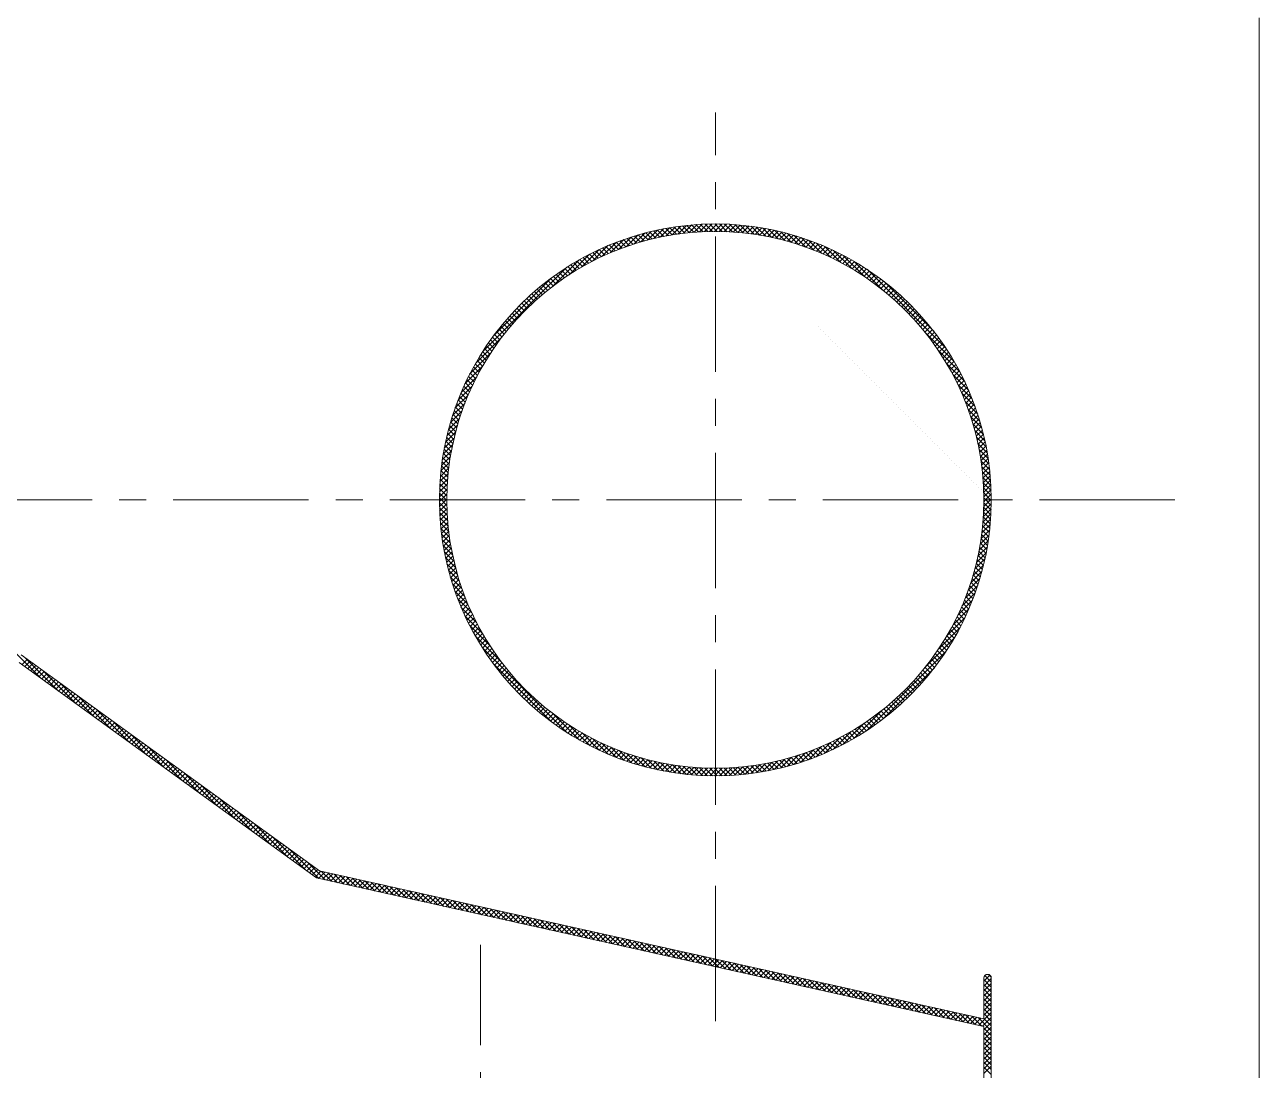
# Model space of a CAD drawing. Header units: millimetres. Extents: x -394 to 6212, y -2458 to 809.
# Drawn here: x 4793.93 to 4816.74, y -1842.93 to -1823.61 of the extents above; entities that cross this region are included whole.
import ezdxf

# ---------------------------------------------------------------- set-up
doc = ezdxf.new("R2010")
doc.units = ezdxf.units.MM
doc.linetypes.add('CENTERX2', pattern=[4, 2.5, -0.5, 0.5, -0.5])
for name, color, linetype, lineweight, true_color in [('1', 1, 'Continuous', 18, 0xff0000), ('2', 2, 'Continuous', 18, 0xffff00), ('3', 3, 'CENTERX2', 18, 0x00ff00)]:
    doc.layers.add(name, color=color, linetype=linetype, lineweight=lineweight, true_color=true_color)
pattern_1 = [(45, (4914.2365, -2369.49674), (-0.0449012806, 0.0449012806), []), (135, (4914.2365, -2369.49674), (-0.0449012806, -0.0449012806), [])]

msp = doc.modelspace()

# ---------------------------------------------------------------- hatches: boundary and pattern name
at = {"layer": '2'}
h = msp.add_hatch(dxfattribs=at)
h.set_pattern_fill('ANSI37', color=256, scale=0.02, style=0)
h.set_pattern_definition(pattern_1)
edge = h.paths.add_edge_path(flags=0)
edge.add_line((4806.68785, -1827.29144), (4806.68785, -1827.42982))
edge.add_arc((4806.68785, -1832.38923), 4.9594, 90, 180)
edge.add_line((4801.72845, -1832.38923), (4801.59006, -1832.38923))
edge.add_arc((4806.68785, -1832.38923), 5.09779, 90, 180, ccw=False)
edge = h.paths.add_edge_path(flags=0)
edge.add_arc((4806.68785, -1832.38923), 5.09779, 0, 90, ccw=False)
edge.add_line((4811.78565, -1832.38923), (4811.64726, -1832.38923))
edge.add_arc((4806.68785, -1832.38923), 4.9594, 360, 450)
edge.add_line((4806.68785, -1827.42982), (4806.68785, -1827.29144))
edge = h.paths.add_edge_path(flags=0)
edge.add_arc((4806.68785, -1832.38923), 5.09779, 90, 180, ccw=False)
edge.add_line((4806.68785, -1827.29144), (4806.68785, -1827.42982))
edge.add_arc((4806.68785, -1832.38923), 4.9594, 90, 180)
edge.add_arc((4806.68785, -1832.38923), 4.9594, 180, 270)
edge.add_line((4806.68785, -1837.34863), (4806.68785, -1837.48702))
edge.add_arc((4806.68785, -1832.38923), 5.09779, 180, 270, ccw=False)
edge = h.paths.add_edge_path(flags=0)
edge.add_arc((4806.68785, -1832.38923), 4.9594, 270, 360)
edge.add_arc((4806.68785, -1832.38923), 4.9594, 360, 450)
edge.add_line((4806.68785, -1827.42982), (4806.68785, -1827.29144))
edge.add_arc((4806.68785, -1832.38923), 5.09779, 0, 90, ccw=False)
edge.add_arc((4806.68785, -1832.38923), 5.09779, 270, 360, ccw=False)
edge.add_line((4806.68785, -1837.48702), (4806.68785, -1837.34863))
h = msp.add_hatch(dxfattribs=at)
h.set_pattern_fill('ANSI37', color=256, scale=0.02, style=0)
h.set_pattern_definition(pattern_1)
edge = h.paths.add_edge_path(flags=0)
edge.add_line((4806.68785, -1827.42982), (4806.68785, -1827.29144))
edge.add_arc((4806.68785, -1832.38923), 5.09779, 0, 90, ccw=False)
edge.add_line((4811.78565, -1832.38923), (4811.64726, -1832.38923))
edge.add_arc((4806.68785, -1832.38923), 4.9594, 360, 450)
edge = h.paths.add_edge_path(flags=0)
edge.add_line((4806.68785, -1827.29144), (4806.68785, -1827.42982))
edge.add_arc((4806.68785, -1832.38923), 4.9594, 90, 180)
edge.add_line((4801.72845, -1832.38923), (4801.59006, -1832.38923))
edge.add_arc((4806.68785, -1832.38923), 5.09779, 90, 180, ccw=False)

# ---------------------------------------------------------------- linework, layer by layer
at = {"layer": '1'}
for p, q in [((4816.73652, -1823.48362), (4816.73652, -1888.73439)), ((4806.68785, -1827.39624), (4806.68785, -1827.39624)), ((4793.86221, -1835.24908), (4799.37681, -1839.24525)), ((4793.82893, -1835.39587), (4799.31879, -1839.37411)), ((4799.31879, -1839.37411), (4811.64726, -1842.11893)), ((4799.37681, -1839.24525), (4811.64726, -1841.97715)), ((4811.64726, -1841.22445), (4811.64726, -1841.97715)), ((4811.78565, -1841.22445), (4811.78565, -1871.02181)), ((4811.64726, -1842.11893), (4811.64726, -1870.09908))]:
    msp.add_line(p, q, dxfattribs=at)
for radius in [5.09779, 4.9594]:
    msp.add_circle((4806.68785, -1832.38923), radius, dxfattribs=at)
msp.add_arc((4811.71645, -1841.22445), 0.06919, 0, 180, dxfattribs=at)
at = {"layer": '2'}
for p, q in [((4794.22797, -1835.68503), (4793.62755, -1835.08462)), ((4794.55411, -1835.92137), (4793.93342, -1835.30068)), ((4793.87945, -1835.43248), (4793.97854, -1835.33338)), ((4793.93152, -1835.47021), (4794.03061, -1835.37111)), ((4793.98359, -1835.50794), (4794.08268, -1835.40884)), ((4794.03566, -1835.54567), (4794.13475, -1835.44658)), ((4794.08773, -1835.58341), (4794.18682, -1835.48431)), ((4794.1398, -1835.62114), (4794.23889, -1835.52204)), ((4794.88025, -1836.15771), (4794.25956, -1835.53702)), ((4794.19187, -1835.65887), (4794.29096, -1835.55978)), ((4794.24394, -1835.6966), (4794.34303, -1835.59751)), ((4794.29601, -1835.73434), (4794.3951, -1835.63524)), ((4794.34808, -1835.77207), (4794.44717, -1835.67297)), ((4794.40015, -1835.8098), (4794.49924, -1835.71071)), ((4794.45222, -1835.84753), (4794.55131, -1835.74844)), ((4795.20639, -1836.39405), (4794.58571, -1835.77336)), ((4794.50429, -1835.88527), (4794.60338, -1835.78617)), ((4794.55636, -1835.923), (4794.65545, -1835.8239)), ((4794.60843, -1835.96073), (4794.70752, -1835.86164)), ((4794.6605, -1835.99846), (4794.75959, -1835.89937)), ((4794.71257, -1836.0362), (4794.81166, -1835.9371)), ((4794.76464, -1836.07393), (4794.86373, -1835.97483)), ((4794.81671, -1836.11166), (4794.9158, -1836.01257)), ((4794.86878, -1836.14939), (4794.96787, -1836.0503)), ((4795.53254, -1836.63039), (4794.91185, -1836.0097)), ((4794.92085, -1836.18713), (4795.01994, -1836.08803)), ((4794.97292, -1836.22486), (4795.07201, -1836.12576)), ((4795.02499, -1836.26259), (4795.12408, -1836.1635)), ((4795.07706, -1836.30033), (4795.17615, -1836.20123)), ((4795.12912, -1836.33806), (4795.22822, -1836.23896)), ((4795.18119, -1836.37579), (4795.28029, -1836.2767)), ((4795.23326, -1836.41352), (4795.33236, -1836.31443)), ((4795.85868, -1836.86673), (4795.23799, -1836.24604)), ((4795.28533, -1836.45126), (4795.38443, -1836.35216)), ((4795.3374, -1836.48899), (4795.4365, -1836.38989)), ((4795.38947, -1836.52672), (4795.48857, -1836.42763)), ((4795.44154, -1836.56445), (4795.54064, -1836.46536)), ((4795.49361, -1836.60219), (4795.59271, -1836.50309)), ((4795.54568, -1836.63992), (4795.64478, -1836.54082)), ((4796.18482, -1837.10307), (4795.56413, -1836.48238)), ((4795.59775, -1836.67765), (4795.69685, -1836.57856)), ((4795.64982, -1836.71538), (4795.74892, -1836.61629)), ((4795.70189, -1836.75312), (4795.80099, -1836.65402)), ((4795.75396, -1836.79085), (4795.85306, -1836.69175)), ((4795.80603, -1836.82858), (4795.90513, -1836.72949)), ((4795.8581, -1836.86631), (4795.9572, -1836.76722)), ((4796.51096, -1837.33941), (4795.89028, -1836.71872)), ((4795.91017, -1836.90405), (4796.00927, -1836.80495)), ((4795.96224, -1836.94178), (4796.06134, -1836.84268)), ((4796.01431, -1836.97951), (4796.11341, -1836.88042)), ((4796.06638, -1837.01724), (4796.16548, -1836.91815)), ((4796.11845, -1837.05498), (4796.21755, -1836.95588)), ((4796.17052, -1837.09271), (4796.26962, -1836.99361)), ((4796.83711, -1837.57575), (4796.21642, -1836.95506)), ((4796.22259, -1837.13044), (4796.32169, -1837.03135)), ((4796.27466, -1837.16818), (4796.37376, -1837.06908)), ((4796.32673, -1837.20591), (4796.42583, -1837.10681)), ((4796.3788, -1837.24364), (4796.4779, -1837.14455)), ((4796.43087, -1837.28137), (4796.52997, -1837.18228)), ((4796.48294, -1837.31911), (4796.58204, -1837.22001)), ((4796.53501, -1837.35684), (4796.63411, -1837.25774)), ((4797.16325, -1837.81209), (4796.54256, -1837.1914)), ((4796.58708, -1837.39457), (4796.68618, -1837.29548)), ((4796.63915, -1837.4323), (4796.73825, -1837.33321)), ((4796.69122, -1837.47004), (4796.79032, -1837.37094)), ((4796.74329, -1837.50777), (4796.84239, -1837.40867)), ((4796.79536, -1837.5455), (4796.89446, -1837.44641)), ((4796.84743, -1837.58323), (4796.94653, -1837.48414)), ((4797.48939, -1838.04843), (4796.8687, -1837.42774)), ((4796.8995, -1837.62097), (4796.9986, -1837.52187)), ((4796.95157, -1837.6587), (4797.05067, -1837.5596)), ((4797.00364, -1837.69643), (4797.10274, -1837.59734)), ((4797.05571, -1837.73416), (4797.15481, -1837.63507)), ((4797.10778, -1837.7719), (4797.20688, -1837.6728)), ((4797.15985, -1837.80963), (4797.25895, -1837.71053)), ((4797.81553, -1838.28477), (4797.19485, -1837.66408)), ((4797.21192, -1837.84736), (4797.31102, -1837.74827)), ((4797.26399, -1837.88509), (4797.36309, -1837.786)), ((4797.31606, -1837.92283), (4797.41516, -1837.82373)), ((4797.36813, -1837.96056), (4797.46723, -1837.86146)), ((4797.4202, -1837.99829), (4797.5193, -1837.8992)), ((4797.47227, -1838.03603), (4797.57137, -1837.93693)), ((4798.14168, -1838.52111), (4797.52099, -1837.90042)), ((4797.52434, -1838.07376), (4797.62344, -1837.97466)), ((4797.57641, -1838.11149), (4797.67551, -1838.0124)), ((4797.62848, -1838.14922), (4797.72758, -1838.05013)), ((4797.68055, -1838.18696), (4797.77965, -1838.08786)), ((4797.73262, -1838.22469), (4797.83172, -1838.12559)), ((4797.78469, -1838.26242), (4797.88379, -1838.16333)), ((4797.83676, -1838.30015), (4797.93586, -1838.20106)), ((4798.46782, -1838.75745), (4797.84713, -1838.13676)), ((4797.88883, -1838.33789), (4797.98793, -1838.23879)), ((4797.9409, -1838.37562), (4798.04, -1838.27652)), ((4797.99297, -1838.41335), (4798.09207, -1838.31426)), ((4798.04504, -1838.45108), (4798.14414, -1838.35199)), ((4798.09711, -1838.48882), (4798.19621, -1838.38972)), ((4798.14918, -1838.52655), (4798.24828, -1838.42745)), ((4798.79396, -1838.99379), (4798.17327, -1838.3731)), ((4798.20125, -1838.56428), (4798.30035, -1838.46519)), ((4798.25332, -1838.60201), (4798.35242, -1838.50292)), ((4798.30539, -1838.63975), (4798.40449, -1838.54065)), ((4798.35746, -1838.67748), (4798.45656, -1838.57838)), ((4798.40953, -1838.71521), (4798.50863, -1838.61612)), ((4798.4616, -1838.75294), (4798.5607, -1838.65385)), ((4799.1201, -1839.23013), (4798.49942, -1838.60944)), ((4798.51367, -1838.79068), (4798.61277, -1838.69158)), ((4798.56574, -1838.82841), (4798.66484, -1838.72931)), ((4798.61781, -1838.86614), (4798.71691, -1838.76705)), ((4798.66988, -1838.90388), (4798.76898, -1838.80478)), ((4798.72195, -1838.94161), (4798.82105, -1838.84251)), ((4798.77402, -1838.97934), (4798.87312, -1838.88025)), ((4799.36393, -1839.38416), (4798.82556, -1838.84578)), ((4798.82609, -1839.01707), (4798.92519, -1838.91798)), ((4798.87816, -1839.05481), (4798.97726, -1838.95571)), ((4798.93023, -1839.09254), (4799.02933, -1838.99344)), ((4798.9823, -1839.13027), (4799.0814, -1839.03118)), ((4799.03437, -1839.168), (4799.13347, -1839.06891)), ((4799.08644, -1839.20574), (4799.18554, -1839.10664)), ((4799.13851, -1839.24347), (4799.23761, -1839.14437)), ((4799.47946, -1839.40988), (4799.1517, -1839.08212)), ((4799.19058, -1839.2812), (4799.28968, -1839.18211)), ((4799.24265, -1839.31893), (4799.34175, -1839.21984)), ((4799.29472, -1839.35667), (4799.4008, -1839.25059)), ((4799.35829, -1839.3829), (4799.47425, -1839.26694)), ((4799.59498, -1839.4356), (4799.4126, -1839.25321)), ((4799.43174, -1839.39925), (4799.5477, -1839.28329)), ((4799.50519, -1839.41561), (4799.62115, -1839.29965)), ((4799.7105, -1839.46132), (4799.52812, -1839.27893)), ((4799.57864, -1839.43196), (4799.6946, -1839.316)), ((4799.82603, -1839.48704), (4799.64364, -1839.30465)), ((4799.65209, -1839.44831), (4799.76805, -1839.33235)), ((4799.72554, -1839.46467), (4799.8415, -1839.34871)), ((4799.94155, -1839.51276), (4799.75916, -1839.33037)), ((4799.79899, -1839.48102), (4799.91495, -1839.36506)), ((4799.87244, -1839.49737), (4799.9884, -1839.38141)), ((4800.05707, -1839.53848), (4799.87469, -1839.35609)), ((4799.94589, -1839.51372), (4800.06185, -1839.39776)), ((4800.17259, -1839.5642), (4799.99021, -1839.38181)), ((4800.01934, -1839.53008), (4800.1353, -1839.41412)), ((4800.28812, -1839.58992), (4800.10573, -1839.40753)), ((4800.09279, -1839.54643), (4800.20875, -1839.43047)), ((4800.16624, -1839.56278), (4800.2822, -1839.44682)), ((4800.40364, -1839.61564), (4800.22125, -1839.43325)), ((4800.23968, -1839.57914), (4800.35565, -1839.46318)), ((4800.31313, -1839.59549), (4800.42909, -1839.47953)), ((4800.51916, -1839.64136), (4800.33678, -1839.45897)), ((4800.38658, -1839.61184), (4800.50254, -1839.49588)), ((4800.63468, -1839.66708), (4800.4523, -1839.4847)), ((4800.46003, -1839.62819), (4800.57599, -1839.51223)), ((4800.53348, -1839.64455), (4800.64944, -1839.52859)), ((4800.75021, -1839.6928), (4800.56782, -1839.51042)), ((4800.60693, -1839.6609), (4800.72289, -1839.54494)), ((4800.68038, -1839.67725), (4800.79634, -1839.56129)), ((4800.86573, -1839.71852), (4800.68334, -1839.53614)), ((4800.75383, -1839.69361), (4800.86979, -1839.57765)), ((4800.98125, -1839.74424), (4800.79887, -1839.56186)), ((4800.82728, -1839.70996), (4800.94324, -1839.594)), ((4800.90073, -1839.72631), (4801.01669, -1839.61035)), ((4801.09677, -1839.76996), (4800.91439, -1839.58758)), ((4800.97418, -1839.74267), (4801.09014, -1839.6267)), ((4801.2123, -1839.79568), (4801.02991, -1839.6133)), ((4801.04763, -1839.75902), (4801.16359, -1839.64306)), ((4801.32782, -1839.8214), (4801.14544, -1839.63902)), ((4801.12108, -1839.77537), (4801.23704, -1839.65941)), ((4801.19453, -1839.79172), (4801.31049, -1839.67576)), ((4801.44334, -1839.84712), (4801.26096, -1839.66474)), ((4801.26798, -1839.80808), (4801.38394, -1839.69212)), ((4801.34143, -1839.82443), (4801.45739, -1839.70847)), ((4801.55886, -1839.87284), (4801.37648, -1839.69046)), ((4801.41488, -1839.84078), (4801.53084, -1839.72482)), ((4801.48833, -1839.85714), (4801.60429, -1839.74118)), ((4801.67439, -1839.89856), (4801.492, -1839.71618)), ((4801.56178, -1839.87349), (4801.67774, -1839.75753)), ((4801.78991, -1839.92428), (4801.60753, -1839.7419)), ((4801.63523, -1839.88984), (4801.75119, -1839.77388)), ((4801.70868, -1839.90619), (4801.82464, -1839.79023)), ((4801.90543, -1839.95), (4801.72305, -1839.76762)), ((4801.78213, -1839.92255), (4801.89809, -1839.80659)), ((4802.02096, -1839.97572), (4801.83857, -1839.79334)), ((4801.85558, -1839.9389), (4801.97154, -1839.82294)), ((4801.92903, -1839.95525), (4802.04499, -1839.83929)), ((4802.13648, -1840.00144), (4801.95409, -1839.81906)), ((4802.00248, -1839.97161), (4802.11844, -1839.85565)), ((4802.252, -1840.02716), (4802.06962, -1839.84478)), ((4802.07593, -1839.98796), (4802.19189, -1839.872)), ((4802.36752, -1840.05288), (4802.18514, -1839.8705)), ((4802.14938, -1840.00431), (4802.26534, -1839.88835)), ((4802.22283, -1840.02066), (4802.33879, -1839.9047)), ((4802.29628, -1840.03702), (4802.41224, -1839.92106)), ((4802.48305, -1840.0786), (4802.30066, -1839.89622)), ((4802.36972, -1840.05337), (4802.48569, -1839.93741)), ((4802.59857, -1840.10432), (4802.41618, -1839.92194)), ((4802.44317, -1840.06972), (4802.55913, -1839.95376)), ((4802.51662, -1840.08608), (4802.63258, -1839.97012)), ((4802.71409, -1840.13004), (4802.53171, -1839.94766)), ((4802.59007, -1840.10243), (4802.70603, -1839.98647)), ((4802.82961, -1840.15576), (4802.64723, -1839.97338)), ((4802.66352, -1840.11878), (4802.77948, -1840.00282)), ((4802.73697, -1840.13514), (4802.85293, -1840.01917)), ((4802.94514, -1840.18148), (4802.76275, -1839.9991)), ((4802.81042, -1840.15149), (4802.92638, -1840.03553)), ((4803.06066, -1840.2072), (4802.87828, -1840.02482)), ((4802.88387, -1840.16784), (4802.99983, -1840.05188)), ((4802.95732, -1840.18419), (4803.07328, -1840.06823)), ((4803.17618, -1840.23292), (4802.9938, -1840.05054)), ((4803.03077, -1840.20055), (4803.14673, -1840.08459)), ((4803.10422, -1840.2169), (4803.22018, -1840.10094)), ((4803.2917, -1840.25864), (4803.10932, -1840.07626)), ((4803.40723, -1840.28436), (4803.22484, -1840.10198)), ((4803.17767, -1840.23325), (4803.29363, -1840.11729)), ((4803.25112, -1840.24961), (4803.36708, -1840.13364)), ((4803.32457, -1840.26596), (4803.44053, -1840.15)), ((4803.52275, -1840.31008), (4803.34037, -1840.1277)), ((4803.39802, -1840.28231), (4803.51398, -1840.16635)), ((4803.63827, -1840.3358), (4803.45589, -1840.15342)), ((4803.47147, -1840.29866), (4803.58743, -1840.1827)), ((4803.54492, -1840.31502), (4803.66088, -1840.19906)), ((4803.7538, -1840.36152), (4803.57141, -1840.17914)), ((4803.61837, -1840.33137), (4803.73433, -1840.21541)), ((4803.86932, -1840.38724), (4803.68693, -1840.20486)), ((4803.69182, -1840.34772), (4803.80778, -1840.23176)), ((4803.76527, -1840.36408), (4803.88123, -1840.24812)), ((4803.98484, -1840.41296), (4803.80246, -1840.23058)), ((4803.83872, -1840.38043), (4803.95468, -1840.26447)), ((4803.91217, -1840.39678), (4804.02813, -1840.28082)), ((4804.10036, -1840.43868), (4803.91798, -1840.2563)), ((4803.98562, -1840.41313), (4804.10158, -1840.29717)), ((4804.21589, -1840.4644), (4804.0335, -1840.28202)), ((4804.05907, -1840.42949), (4804.17503, -1840.31353)), ((4804.13252, -1840.44584), (4804.24848, -1840.32988)), ((4804.33141, -1840.49012), (4804.14902, -1840.30774)), ((4804.44693, -1840.51584), (4804.26455, -1840.33346)), ((4804.20597, -1840.46219), (4804.32193, -1840.34623)), ((4804.27942, -1840.47855), (4804.39538, -1840.36259)), ((4804.35287, -1840.4949), (4804.46883, -1840.37894)), ((4804.56245, -1840.54156), (4804.38007, -1840.35918)), ((4804.42632, -1840.51125), (4804.54228, -1840.39529)), ((4804.67798, -1840.56728), (4804.49559, -1840.3849)), ((4804.49976, -1840.5276), (4804.61573, -1840.41164)), ((4804.57321, -1840.54396), (4804.68917, -1840.428)), ((4804.7935, -1840.593), (4804.61111, -1840.41062)), ((4804.64666, -1840.56031), (4804.76262, -1840.44435)), ((4804.72011, -1840.57666), (4804.83607, -1840.4607)), ((4804.90902, -1840.61872), (4804.72664, -1840.43634)), ((4804.79356, -1840.59302), (4804.90952, -1840.47706)), ((4805.02454, -1840.64444), (4804.84216, -1840.46206)), ((4804.86701, -1840.60937), (4804.98297, -1840.49341)), ((4804.94046, -1840.62572), (4805.05642, -1840.50976)), ((4805.14007, -1840.67016), (4804.95768, -1840.48778)), ((4805.01391, -1840.64208), (4805.12987, -1840.52611)), ((4805.25559, -1840.69588), (4805.07321, -1840.5135)), ((4805.08736, -1840.65843), (4805.20332, -1840.54247)), ((4805.16081, -1840.67478), (4805.27677, -1840.55882)), ((4805.37111, -1840.7216), (4805.18873, -1840.53922)), ((4805.48663, -1840.74732), (4805.30425, -1840.56494)), ((4805.23426, -1840.69113), (4805.35022, -1840.57517)), ((4805.30771, -1840.70749), (4805.42367, -1840.59153)), ((4805.38116, -1840.72384), (4805.49712, -1840.60788)), ((4805.60216, -1840.77304), (4805.41977, -1840.59066)), ((4805.45461, -1840.74019), (4805.57057, -1840.62423)), ((4805.52806, -1840.75655), (4805.64402, -1840.64059)), ((4805.71768, -1840.79876), (4805.5353, -1840.61638)), ((4805.60151, -1840.7729), (4805.71747, -1840.65694)), ((4805.8332, -1840.82448), (4805.65082, -1840.6421)), ((4805.67496, -1840.78925), (4805.79092, -1840.67329)), ((4805.74841, -1840.8056), (4805.86437, -1840.68964)), ((4805.94873, -1840.8502), (4805.76634, -1840.66782)), ((4805.82186, -1840.82196), (4805.93782, -1840.706)), ((4806.06425, -1840.87592), (4805.88186, -1840.69354)), ((4805.89531, -1840.83831), (4806.01127, -1840.72235)), ((4805.96876, -1840.85466), (4806.08472, -1840.7387)), ((4806.17977, -1840.90164), (4805.99739, -1840.71926)), ((4806.04221, -1840.87102), (4806.15817, -1840.75506)), ((4806.29529, -1840.92736), (4806.11291, -1840.74498)), ((4806.11566, -1840.88737), (4806.23162, -1840.77141)), ((4806.18911, -1840.90372), (4806.30507, -1840.78776)), ((4806.41082, -1840.95308), (4806.22843, -1840.7707)), ((4806.26256, -1840.92007), (4806.37852, -1840.80411)), ((4806.33601, -1840.93643), (4806.45197, -1840.82047)), ((4806.52634, -1840.9788), (4806.34395, -1840.79642)), ((4806.40946, -1840.95278), (4806.52542, -1840.83682)), ((4806.64186, -1841.00452), (4806.45948, -1840.82214)), ((4806.48291, -1840.96913), (4806.59887, -1840.85317)), ((4806.55636, -1840.98549), (4806.67232, -1840.86953)), ((4806.75738, -1841.03024), (4806.575, -1840.84786)), ((4806.6298, -1841.00184), (4806.74577, -1840.88588)), ((4806.87291, -1841.05596), (4806.69052, -1840.87358)), ((4806.70325, -1841.01819), (4806.81921, -1840.90223)), ((4806.7767, -1841.03454), (4806.89266, -1840.91858)), ((4806.98843, -1841.08168), (4806.80604, -1840.8993)), ((4806.85015, -1841.0509), (4806.96611, -1840.93494)), ((4807.10395, -1841.1074), (4806.92157, -1840.92502)), ((4806.9236, -1841.06725), (4807.03956, -1840.95129)), ((4806.99705, -1841.0836), (4807.11301, -1840.96764)), ((4807.21947, -1841.13312), (4807.03709, -1840.95074)), ((4807.0705, -1841.09996), (4807.18646, -1840.984)), ((4807.14395, -1841.11631), (4807.25991, -1841.00035)), ((4807.335, -1841.15884), (4807.15261, -1840.97646)), ((4807.2174, -1841.13266), (4807.33336, -1841.0167)), ((4807.45052, -1841.18456), (4807.26814, -1841.00218)), ((4807.29085, -1841.14902), (4807.40681, -1841.03305)), ((4807.3643, -1841.16537), (4807.48026, -1841.04941)), ((4807.56604, -1841.21028), (4807.38366, -1841.0279)), ((4807.43775, -1841.18172), (4807.55371, -1841.06576)), ((4807.68156, -1841.236), (4807.49918, -1841.05362)), ((4807.5112, -1841.19807), (4807.62716, -1841.08211)), ((4807.58465, -1841.21443), (4807.70061, -1841.09847)), ((4807.79709, -1841.26172), (4807.6147, -1841.07934)), ((4807.6581, -1841.23078), (4807.77406, -1841.11482)), ((4807.91261, -1841.28744), (4807.73023, -1841.10506)), ((4807.73155, -1841.24713), (4807.84751, -1841.13117)), ((4807.805, -1841.26349), (4807.92096, -1841.14753)), ((4808.02813, -1841.31316), (4807.84575, -1841.13078)), ((4807.87845, -1841.27984), (4807.99441, -1841.16388)), ((4807.9519, -1841.29619), (4808.06786, -1841.18023)), ((4808.14366, -1841.33888), (4807.96127, -1841.1565)), ((4808.02535, -1841.31254), (4808.14131, -1841.19658)), ((4808.25918, -1841.3646), (4808.07679, -1841.18222)), ((4808.0988, -1841.3289), (4808.21476, -1841.21294)), ((4808.17225, -1841.34525), (4808.28821, -1841.22929)), ((4808.3747, -1841.39032), (4808.19232, -1841.20794)), ((4808.2457, -1841.3616), (4808.36166, -1841.24564)), ((4808.49022, -1841.41604), (4808.30784, -1841.23366)), ((4811.64726, -1841.28274), (4811.75962, -1841.17037)), ((4811.64726, -1841.37254), (4811.78565, -1841.23415)), ((4811.78565, -1841.38877), (4811.64726, -1841.25038)), ((4811.78565, -1841.29897), (4811.66493, -1841.17826)), ((4811.78338, -1841.20691), (4811.734, -1841.15752)), ((4808.31915, -1841.37796), (4808.43511, -1841.262)), ((4808.3926, -1841.39431), (4808.50856, -1841.27835)), ((4808.60575, -1841.44176), (4808.42336, -1841.25938)), ((4808.46605, -1841.41066), (4808.58201, -1841.2947)), ((4808.72127, -1841.46748), (4808.53888, -1841.2851)), ((4808.5395, -1841.42701), (4808.65546, -1841.31105)), ((4808.61295, -1841.44337), (4808.72891, -1841.32741)), ((4808.83679, -1841.4932), (4808.65441, -1841.31082)), ((4808.6864, -1841.45972), (4808.80236, -1841.34376)), ((4808.75984, -1841.47607), (4808.87581, -1841.36011)), ((4808.95231, -1841.51892), (4808.76993, -1841.33654)), ((4808.83329, -1841.49243), (4808.94925, -1841.37647)), ((4809.06784, -1841.54464), (4808.88545, -1841.36226)), ((4808.90674, -1841.50878), (4809.0227, -1841.39282)), ((4808.98019, -1841.52513), (4809.09615, -1841.40917)), ((4809.18336, -1841.57036), (4809.00098, -1841.38798)), ((4809.05364, -1841.54148), (4809.1696, -1841.42552)), ((4809.29888, -1841.59609), (4809.1165, -1841.4137)), ((4809.12709, -1841.55784), (4809.24305, -1841.44188)), ((4809.20054, -1841.57419), (4809.3165, -1841.45823)), ((4809.4144, -1841.62181), (4809.23202, -1841.43942)), ((4809.27399, -1841.59054), (4809.38995, -1841.47458)), ((4809.52993, -1841.64753), (4809.34754, -1841.46514)), ((4811.64726, -1841.46234), (4811.78565, -1841.32395)), ((4811.78565, -1841.47857), (4811.64726, -1841.34019)), ((4811.64726, -1841.55215), (4811.78565, -1841.41376)), ((4811.78565, -1841.56838), (4811.64726, -1841.42999)), ((4809.34744, -1841.6069), (4809.4634, -1841.49094)), ((4809.42089, -1841.62325), (4809.53685, -1841.50729)), ((4809.64545, -1841.67325), (4809.46307, -1841.49086)), ((4809.49434, -1841.6396), (4809.6103, -1841.52364)), ((4809.56779, -1841.65596), (4809.68375, -1841.53999)), ((4809.76097, -1841.69897), (4809.57859, -1841.51658)), ((4809.64124, -1841.67231), (4809.7572, -1841.55635)), ((4809.8765, -1841.72469), (4809.69411, -1841.5423)), ((4809.71469, -1841.68866), (4809.83065, -1841.5727)), ((4809.78814, -1841.70501), (4809.9041, -1841.58905)), ((4809.99202, -1841.75041), (4809.80963, -1841.56802)), ((4809.86159, -1841.72137), (4809.97755, -1841.60541)), ((4810.10754, -1841.77613), (4809.92516, -1841.59374)), ((4809.93504, -1841.73772), (4810.051, -1841.62176)), ((4810.00849, -1841.75407), (4810.12445, -1841.63811)), ((4810.22306, -1841.80185), (4810.04068, -1841.61946)), ((4810.08194, -1841.77043), (4810.1979, -1841.65447)), ((4810.15539, -1841.78678), (4810.27135, -1841.67082)), ((4810.33859, -1841.82757), (4810.1562, -1841.64518)), ((4810.22884, -1841.80313), (4810.3448, -1841.68717)), ((4810.45411, -1841.85329), (4810.27172, -1841.6709)), ((4810.30229, -1841.81948), (4810.41825, -1841.70352)), ((4810.56963, -1841.87901), (4810.38725, -1841.69662)), ((4811.64726, -1841.64195), (4811.78565, -1841.50356)), ((4811.78565, -1841.65818), (4811.64726, -1841.51979)), ((4811.64726, -1841.73175), (4811.78565, -1841.59336)), ((4811.78565, -1841.74798), (4811.64726, -1841.60959)), ((4811.64726, -1841.82155), (4811.78565, -1841.68316)), ((4811.78565, -1841.83779), (4811.64726, -1841.6994)), ((4810.37574, -1841.83584), (4810.4917, -1841.71988)), ((4810.44919, -1841.85219), (4810.56515, -1841.73623)), ((4810.68515, -1841.90473), (4810.50277, -1841.72234)), ((4810.52264, -1841.86854), (4810.6386, -1841.75258)), ((4810.59609, -1841.8849), (4810.71205, -1841.76894)), ((4810.80068, -1841.93045), (4810.61829, -1841.74806)), ((4810.66954, -1841.90125), (4810.7855, -1841.78529)), ((4810.9162, -1841.95617), (4810.73381, -1841.77378)), ((4810.74299, -1841.9176), (4810.85895, -1841.80164)), ((4810.81644, -1841.93395), (4810.9324, -1841.81799)), ((4811.03172, -1841.98189), (4810.84934, -1841.7995)), ((4810.88988, -1841.95031), (4811.00585, -1841.83435)), ((4810.96333, -1841.96666), (4811.07929, -1841.8507)), ((4811.14724, -1842.00761), (4810.96486, -1841.82522)), ((4811.03678, -1841.98301), (4811.15274, -1841.86705)), ((4811.26277, -1842.03333), (4811.08038, -1841.85094)), ((4811.11023, -1841.99937), (4811.22619, -1841.88341)), ((4811.18368, -1842.01572), (4811.29964, -1841.89976)), ((4811.37829, -1842.05905), (4811.19591, -1841.87666)), ((4811.25713, -1842.03207), (4811.37309, -1841.91611)), ((4811.49381, -1842.08477), (4811.31143, -1841.90238)), ((4811.33058, -1842.04843), (4811.44654, -1841.93246)), ((4811.60933, -1842.11049), (4811.42695, -1841.9281)), ((4811.55093, -1842.09748), (4811.78565, -1841.86277)), ((4811.64726, -1841.91136), (4811.78565, -1841.77297)), ((4811.78565, -1841.92759), (4811.64726, -1841.7892)), ((4811.78565, -1842.01739), (4811.64726, -1841.879)), ((4811.40403, -1842.06478), (4811.51999, -1841.94882)), ((4811.47748, -1842.08113), (4811.59344, -1841.96517)), ((4811.78565, -1842.197), (4811.54247, -1841.95382)), ((4811.62438, -1842.11384), (4811.78565, -1841.95257)), ((4811.78565, -1842.10719), (4811.64726, -1841.9688)), ((4811.64726, -1842.18076), (4811.78565, -1842.04237)), ((4811.64726, -1842.27057), (4811.78565, -1842.13218)), ((4811.78565, -1842.2868), (4811.64726, -1842.14841)), ((4811.64726, -1842.36037), (4811.78565, -1842.22198)), ((4811.78565, -1842.3766), (4811.64726, -1842.23821)), ((4811.64726, -1842.45017), (4811.78565, -1842.31178)), ((4811.78565, -1842.4664), (4811.64726, -1842.32801)), ((4811.64726, -1842.53997), (4811.78565, -1842.40159)), ((4811.78565, -1842.55621), (4811.64726, -1842.41782)), ((4811.64726, -1842.62978), (4811.78565, -1842.49139)), ((4811.78565, -1842.64601), (4811.64726, -1842.50762)), ((4811.64726, -1842.71958), (4811.78565, -1842.58119)), ((4811.78565, -1842.73581), (4811.64726, -1842.59742)), ((4811.64726, -1842.80938), (4811.78565, -1842.67099)), ((4811.78565, -1842.82561), (4811.64726, -1842.68722)), ((4811.64726, -1842.89918), (4811.78565, -1842.7608)), ((4811.78565, -1842.91542), (4811.64726, -1842.77703)), ((4811.64726, -1842.98899), (4811.78565, -1842.8506)), ((4811.78565, -1843.00522), (4811.64726, -1842.86683))]:
    msp.add_line(p, q, dxfattribs=at)
at = {"layer": '3'}
for p, q in [((4806.68785, -1842.02058), (4806.68785, -1825.23129)), ((4815.17423, -1832.38923), (4771.30677, -1832.38923)), ((4802.34785, -1870.46107), (4802.34785, -1840.61069))]:
    msp.add_line(p, q, dxfattribs=at)

doc.saveas('drawing.dxf')
